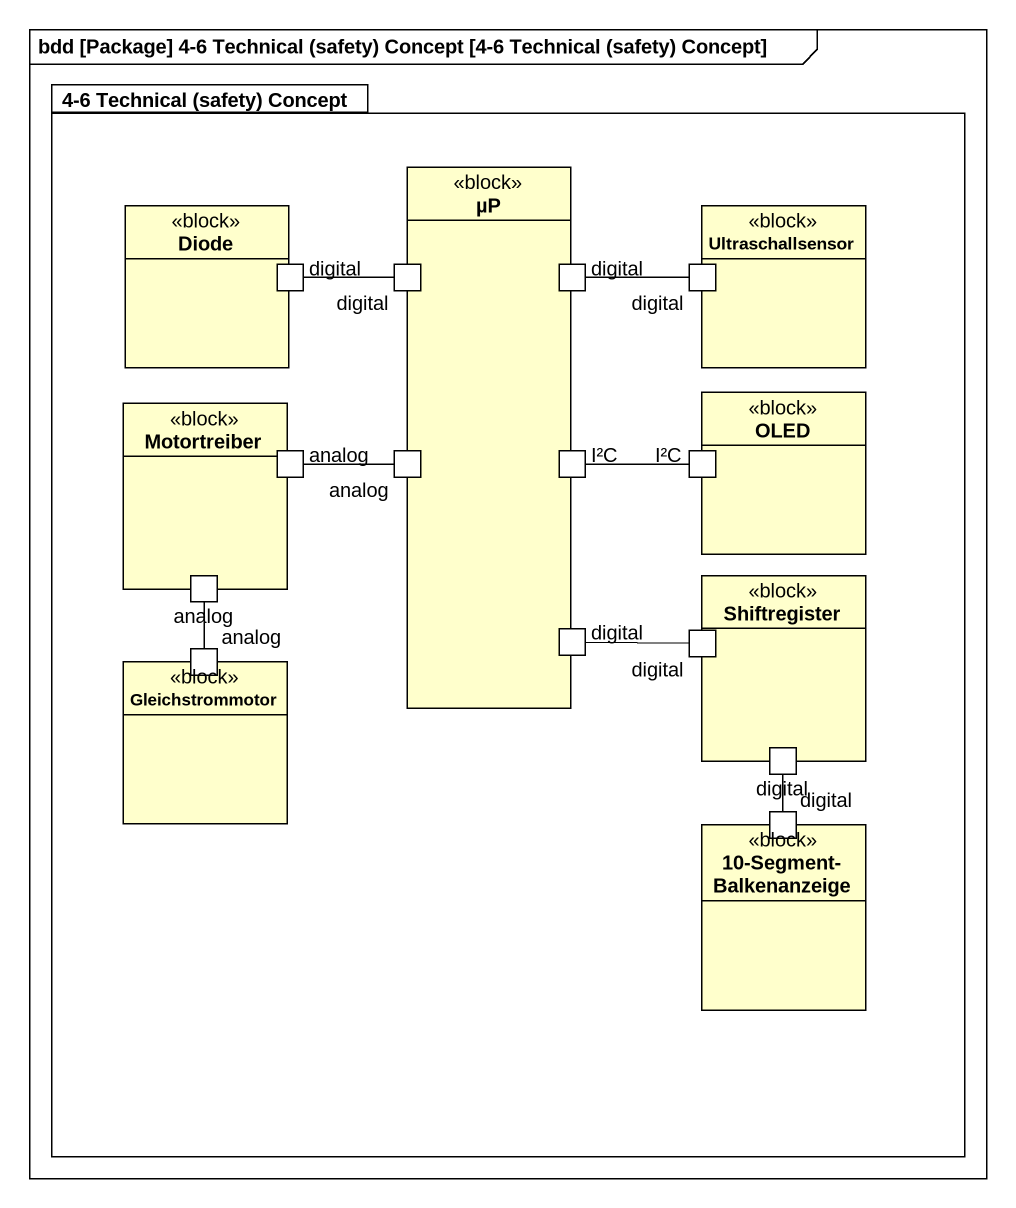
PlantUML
@startuml
mainframe bdd [Package] 4-6 Technical (safety) Concept [4-6 Technical (safety) Concept]
package "4-6 Technical (safety) Concept" as p4_6_Technical_safety_Concept {
  rectangle µP <<block>> {
    port "digital" as digital_2
    port "digital" as digital_3
    port "analog" as analog_2
    port "I²C" as I_C
    port "digital" as digital_5
  }
  rectangle Diode <<block>> {
    port digital
  }
  rectangle Ultraschallsensor <<block>> {
    port "digital" as digital_4
  }
  rectangle Motortreiber <<block>> {
    port analog
    port "analog" as analog_3
  }
  rectangle OLED <<block>> {
    port "I²C" as I_C_2
  }
  rectangle Shiftregister <<block>> {
    port "digital" as digital_6
    port "digital" as digital_7
  }
  rectangle Gleichstrommotor <<block>> {
    port "analog" as analog_4
  }
  rectangle "10-Segment-Balkenanzeige" as p10_Segment_Balkenanzeige <<block>> {
    port "digital" as digital_8
  }
}
digital -right- digital_2
digital_3 -right- digital_4
analog -right- analog_2
I_C -right- I_C_2
analog_3 -- analog_4
digital_5 -right- digital_6
digital_7 -- digital_8
@enduml
